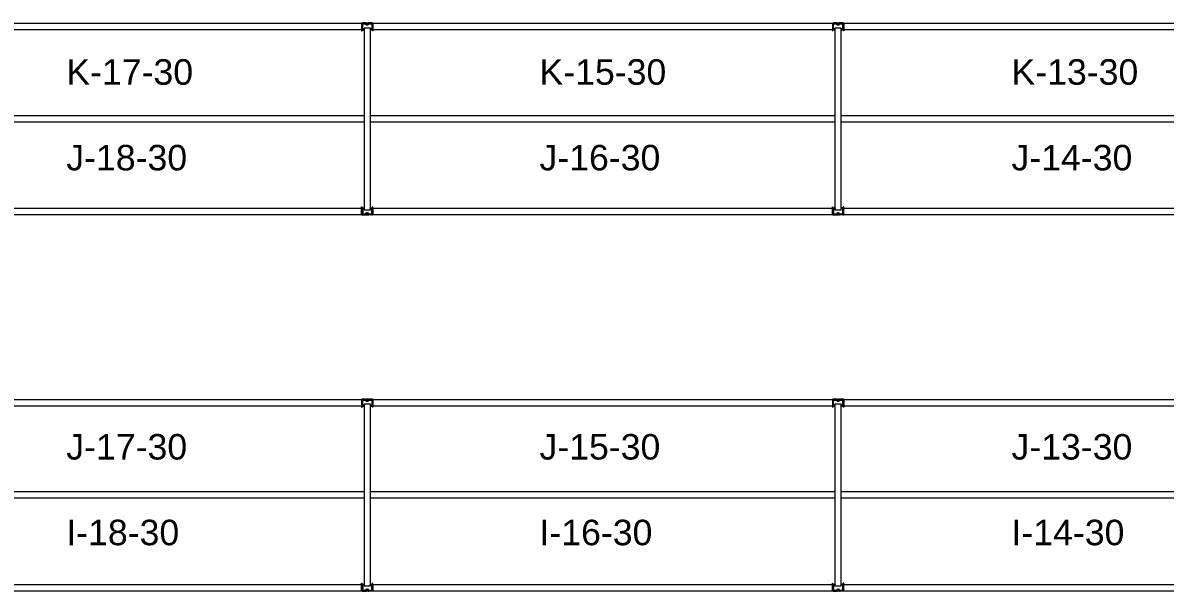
# Model space of a CAD drawing. Header units: inches. Extents: x 2743 to 10591, y -1604 to 5792.
# Drawn here: x 3459 to 3817.1, y 137.6 to 315.8 of the extents above; entities that cross this region are included whole.
import ezdxf

# ---------------------------------------------------------------- set-up
doc = ezdxf.new("R2010")
doc.units = ezdxf.units.IN
doc.header["$LTSCALE"] = 0.1875
doc.header["$MEASUREMENT"] = 0
for name, color, linetype, lineweight in [('22 Dimension', 7, 'Continuous', 5), ('32 Echelle', 160, 'Continuous', 15), ('33 Poutre', 30, 'Continuous', 15)]:
    doc.layers.add(name, color=color, linetype=linetype, lineweight=lineweight)
doc.styles.add('arial', font='')
doc.styles.get('arial').set_extended_font_data('Arial')

msp = doc.modelspace()

# ---------------------------------------------------------------- hatches: boundary and pattern name
at = {"layer": '32 Echelle'}
for points in [[(3565.95882, 313.49574), (3565.95882, 313.68324), (3565.77132, 313.68324)], [(3565.95882, 313.49574), (3565.95882, 313.68324), (3565.77132, 313.68324)], [(3567.95882, 313.49574), (3567.95882, 313.68324), (3568.14632, 313.68324)], [(3567.95882, 313.49574), (3567.95882, 313.68324), (3568.14632, 313.68324)], [(3713.58382, 313.49574), (3713.58382, 313.68324), (3713.39632, 313.68324)], [(3713.58382, 313.49574), (3713.58382, 313.68324), (3713.39632, 313.68324)], [(3715.58382, 313.49574), (3715.58382, 313.68324), (3715.77132, 313.68324)], [(3715.58382, 313.49574), (3715.58382, 313.68324), (3715.77132, 313.68324)], [(3565.95882, 257.87074), (3565.95882, 257.68324), (3565.77132, 257.68324)], [(3565.95882, 257.87074), (3565.95882, 257.68324), (3565.77132, 257.68324)], [(3567.95882, 257.87074), (3567.95882, 257.68324), (3568.14632, 257.68324)], [(3567.95882, 257.87074), (3567.95882, 257.68324), (3568.14632, 257.68324)], [(3713.58382, 257.87074), (3713.58382, 257.68324), (3713.39632, 257.68324)], [(3713.58382, 257.87074), (3713.58382, 257.68324), (3713.39632, 257.68324)], [(3715.58382, 257.87074), (3715.58382, 257.68324), (3715.77132, 257.68324)], [(3715.58382, 257.87074), (3715.58382, 257.68324), (3715.77132, 257.68324)], [(3565.95882, 195.49574), (3565.95882, 195.68324), (3565.77132, 195.68324)], [(3565.95882, 195.49574), (3565.95882, 195.68324), (3565.77132, 195.68324)], [(3567.95882, 195.49574), (3567.95882, 195.68324), (3568.14632, 195.68324)], [(3567.95882, 195.49574), (3567.95882, 195.68324), (3568.14632, 195.68324)], [(3713.58382, 195.49574), (3713.58382, 195.68324), (3713.39632, 195.68324)], [(3713.58382, 195.49574), (3713.58382, 195.68324), (3713.39632, 195.68324)], [(3715.58382, 195.49574), (3715.58382, 195.68324), (3715.77132, 195.68324)], [(3715.58382, 195.49574), (3715.58382, 195.68324), (3715.77132, 195.68324)], [(3565.95882, 139.87074), (3565.95882, 139.68324), (3565.77132, 139.68324)], [(3565.95882, 139.87074), (3565.95882, 139.68324), (3565.77132, 139.68324)], [(3567.95882, 139.87074), (3567.95882, 139.68324), (3568.14632, 139.68324)], [(3567.95882, 139.87074), (3567.95882, 139.68324), (3568.14632, 139.68324)], [(3713.58382, 139.87074), (3713.58382, 139.68324), (3713.39632, 139.68324)], [(3713.58382, 139.87074), (3713.58382, 139.68324), (3713.39632, 139.68324)], [(3715.58382, 139.87074), (3715.58382, 139.68324), (3715.77132, 139.68324)], [(3715.58382, 139.87074), (3715.58382, 139.68324), (3715.77132, 139.68324)]]:
    msp.add_hatch(color=256, dxfattribs=at).paths.add_polyline_path(points)

# ---------------------------------------------------------------- linework, layer by layer
at = {"layer": '22 Dimension'}
for p, q in [((3565.95882, 286.68324), (3420.33382, 286.68324)), ((3713.58382, 286.68324), (3567.95882, 286.68324)), ((3861.20882, 286.68324), (3715.58382, 286.68324)), ((3565.95882, 284.68324), (3420.33382, 284.68324)), ((3713.58382, 284.68324), (3567.95882, 284.68324)), ((3861.20882, 284.68324), (3715.58382, 284.68324)), ((3565.95882, 168.68324), (3420.33382, 168.68324)), ((3713.58382, 168.68324), (3567.95882, 168.68324)), ((3861.20882, 168.68324), (3715.58382, 168.68324)), ((3565.95882, 166.68324), (3420.33382, 166.68324)), ((3713.58382, 166.68324), (3567.95882, 166.68324)), ((3861.20882, 166.68324), (3715.58382, 166.68324))]:
    msp.add_line(p, q, dxfattribs=at)
at = {"layer": '32 Echelle', "linetype": 'Continuous', "lineweight": 25}
for p, q in [((3565.33386, 315.49949), (3565.33386, 313.86699)), ((3565.33386, 315.49949), (3565.33386, 313.86699)), ((3565.42386, 313.86699), (3565.42386, 315.49949)), ((3565.42386, 313.86699), (3565.42386, 315.49949)), ((3566.44645, 315.68324), (3565.51761, 315.68324)), ((3566.44645, 315.68324), (3565.51761, 315.68324)), ((3565.51761, 315.59324), (3566.44645, 315.59324)), ((3565.51761, 315.59324), (3566.44645, 315.59324)), ((3566.5361, 315.5269), (3566.58001, 315.38326)), ((3566.5361, 315.5269), (3566.58001, 315.38326)), ((3566.66608, 315.40958), (3566.62217, 315.55321)), ((3566.66608, 315.40958), (3566.62217, 315.55321)), ((3567.1619, 315.34324), (3566.75573, 315.34324)), ((3567.1619, 315.34324), (3566.75573, 315.34324)), ((3566.75573, 315.25324), (3567.1619, 315.25324)), ((3566.75573, 315.25324), (3567.1619, 315.25324)), ((3567.29547, 315.55321), (3567.25155, 315.40958)), ((3567.29547, 315.55321), (3567.25155, 315.40958)), ((3567.33762, 315.38326), (3567.38153, 315.5269)), ((3567.33762, 315.38326), (3567.38153, 315.5269)), ((3568.40002, 315.68324), (3567.47119, 315.68324)), ((3568.40002, 315.68324), (3567.47119, 315.68324)), ((3567.47119, 315.59324), (3568.40002, 315.59324)), ((3567.47119, 315.59324), (3568.40002, 315.59324)), ((3568.49377, 315.49949), (3568.49377, 313.86699)), ((3568.49377, 315.49949), (3568.49377, 313.86699)), ((3568.58377, 313.86699), (3568.58377, 315.49949)), ((3568.58377, 313.86699), (3568.58377, 315.49949)), ((3712.95886, 315.49949), (3712.95886, 313.86699)), ((3712.95886, 315.49949), (3712.95886, 313.86699)), ((3713.04886, 313.86699), (3713.04886, 315.49949)), ((3713.04886, 313.86699), (3713.04886, 315.49949)), ((3714.07145, 315.68324), (3713.14261, 315.68324)), ((3714.07145, 315.68324), (3713.14261, 315.68324)), ((3713.14261, 315.59324), (3714.07145, 315.59324)), ((3713.14261, 315.59324), (3714.07145, 315.59324)), ((3714.1611, 315.5269), (3714.20501, 315.38326)), ((3714.1611, 315.5269), (3714.20501, 315.38326)), ((3714.29108, 315.40958), (3714.24717, 315.55321)), ((3714.29108, 315.40958), (3714.24717, 315.55321)), ((3714.7869, 315.34324), (3714.38073, 315.34324)), ((3714.7869, 315.34324), (3714.38073, 315.34324)), ((3714.38073, 315.25324), (3714.7869, 315.25324)), ((3714.38073, 315.25324), (3714.7869, 315.25324)), ((3714.92047, 315.55321), (3714.87655, 315.40958)), ((3714.92047, 315.55321), (3714.87655, 315.40958)), ((3714.96262, 315.38326), (3715.00653, 315.5269)), ((3714.96262, 315.38326), (3715.00653, 315.5269)), ((3716.02502, 315.68324), (3715.09619, 315.68324)), ((3716.02502, 315.68324), (3715.09619, 315.68324)), ((3715.09619, 315.59324), (3716.02502, 315.59324)), ((3715.09619, 315.59324), (3716.02502, 315.59324)), ((3716.11877, 315.49949), (3716.11877, 313.86699)), ((3716.11877, 315.49949), (3716.11877, 313.86699)), ((3716.20877, 313.86699), (3716.20877, 315.49949)), ((3716.20877, 313.86699), (3716.20877, 315.49949)), ((3565.93386, 313.77324), (3565.51761, 313.77324)), ((3565.93386, 313.77324), (3565.51761, 313.77324)), ((3565.51761, 313.68324), (3565.93386, 313.68324)), ((3565.51761, 313.68324), (3565.93386, 313.68324)), ((3565.93386, 313.68324), (3565.93386, 313.77324)), ((3565.93386, 313.68324), (3565.93386, 313.77324)), ((3568.40002, 313.77324), (3567.98377, 313.77324)), ((3567.98377, 313.77324), (3567.98377, 313.68324)), ((3568.40002, 313.77324), (3567.98377, 313.77324)), ((3567.98377, 313.77324), (3567.98377, 313.68324)), ((3567.98377, 313.68324), (3568.40002, 313.68324)), ((3567.98377, 313.68324), (3568.40002, 313.68324)), ((3713.55886, 313.77324), (3713.14261, 313.77324)), ((3713.55886, 313.77324), (3713.14261, 313.77324)), ((3713.14261, 313.68324), (3713.55886, 313.68324)), ((3713.14261, 313.68324), (3713.55886, 313.68324)), ((3713.55886, 313.68324), (3713.55886, 313.77324)), ((3713.55886, 313.68324), (3713.55886, 313.77324)), ((3716.02502, 313.77324), (3715.60877, 313.77324)), ((3715.60877, 313.77324), (3715.60877, 313.68324)), ((3716.02502, 313.77324), (3715.60877, 313.77324)), ((3715.60877, 313.77324), (3715.60877, 313.68324)), ((3715.60877, 313.68324), (3716.02502, 313.68324)), ((3715.60877, 313.68324), (3716.02502, 313.68324)), ((3565.33386, 255.86699), (3565.33386, 257.49949)), ((3565.33386, 255.86699), (3565.33386, 257.49949)), ((3565.42386, 257.49949), (3565.42386, 255.86699)), ((3565.42386, 257.49949), (3565.42386, 255.86699)), ((3565.51761, 257.68324), (3565.93386, 257.68324)), ((3565.51761, 257.68324), (3565.93386, 257.68324)), ((3565.93386, 257.59324), (3565.51761, 257.59324)), ((3565.93386, 257.59324), (3565.51761, 257.59324)), ((3565.51761, 255.77324), (3566.44645, 255.77324)), ((3565.51761, 255.77324), (3566.44645, 255.77324)), ((3566.44645, 255.68324), (3565.51761, 255.68324)), ((3566.44645, 255.68324), (3565.51761, 255.68324)), ((3565.93386, 257.68324), (3565.93386, 257.59324)), ((3565.93386, 257.68324), (3565.93386, 257.59324)), ((3566.5361, 255.83958), (3566.58001, 255.98321)), ((3566.5361, 255.83958), (3566.58001, 255.98321)), ((3566.66608, 255.9569), (3566.62217, 255.81326)), ((3566.66608, 255.9569), (3566.62217, 255.81326)), ((3566.75573, 256.11324), (3567.1619, 256.11324)), ((3566.75573, 256.11324), (3567.1619, 256.11324)), ((3567.1619, 256.02324), (3566.75573, 256.02324)), ((3567.1619, 256.02324), (3566.75573, 256.02324)), ((3567.29547, 255.81326), (3567.25155, 255.9569)), ((3567.29547, 255.81326), (3567.25155, 255.9569)), ((3567.33762, 255.98321), (3567.38153, 255.83958)), ((3567.33762, 255.98321), (3567.38153, 255.83958)), ((3567.47119, 255.77324), (3568.40002, 255.77324)), ((3567.47119, 255.77324), (3568.40002, 255.77324)), ((3568.40002, 255.68324), (3567.47119, 255.68324)), ((3568.40002, 255.68324), (3567.47119, 255.68324)), ((3567.98377, 257.68324), (3568.40002, 257.68324)), ((3567.98377, 257.59324), (3567.98377, 257.68324)), ((3567.98377, 257.68324), (3568.40002, 257.68324)), ((3567.98377, 257.59324), (3567.98377, 257.68324)), ((3568.40002, 257.59324), (3567.98377, 257.59324)), ((3568.40002, 257.59324), (3567.98377, 257.59324)), ((3568.49377, 255.86699), (3568.49377, 257.49949)), ((3568.49377, 255.86699), (3568.49377, 257.49949)), ((3568.58377, 257.49949), (3568.58377, 255.86699)), ((3568.58377, 257.49949), (3568.58377, 255.86699)), ((3712.95886, 255.86699), (3712.95886, 257.49949)), ((3712.95886, 255.86699), (3712.95886, 257.49949)), ((3713.04886, 257.49949), (3713.04886, 255.86699)), ((3713.04886, 257.49949), (3713.04886, 255.86699)), ((3713.14261, 257.68324), (3713.55886, 257.68324)), ((3713.14261, 257.68324), (3713.55886, 257.68324)), ((3713.55886, 257.59324), (3713.14261, 257.59324)), ((3713.55886, 257.59324), (3713.14261, 257.59324)), ((3713.14261, 255.77324), (3714.07145, 255.77324)), ((3713.14261, 255.77324), (3714.07145, 255.77324)), ((3714.07145, 255.68324), (3713.14261, 255.68324)), ((3714.07145, 255.68324), (3713.14261, 255.68324)), ((3713.55886, 257.68324), (3713.55886, 257.59324)), ((3713.55886, 257.68324), (3713.55886, 257.59324)), ((3714.1611, 255.83958), (3714.20501, 255.98321)), ((3714.1611, 255.83958), (3714.20501, 255.98321)), ((3714.29108, 255.9569), (3714.24717, 255.81326)), ((3714.29108, 255.9569), (3714.24717, 255.81326)), ((3714.38073, 256.11324), (3714.7869, 256.11324)), ((3714.38073, 256.11324), (3714.7869, 256.11324)), ((3714.7869, 256.02324), (3714.38073, 256.02324)), ((3714.7869, 256.02324), (3714.38073, 256.02324)), ((3714.92047, 255.81326), (3714.87655, 255.9569)), ((3714.92047, 255.81326), (3714.87655, 255.9569)), ((3714.96262, 255.98321), (3715.00653, 255.83958)), ((3714.96262, 255.98321), (3715.00653, 255.83958)), ((3715.09619, 255.77324), (3716.02502, 255.77324)), ((3715.09619, 255.77324), (3716.02502, 255.77324)), ((3716.02502, 255.68324), (3715.09619, 255.68324)), ((3716.02502, 255.68324), (3715.09619, 255.68324)), ((3715.60877, 257.68324), (3716.02502, 257.68324)), ((3715.60877, 257.59324), (3715.60877, 257.68324)), ((3715.60877, 257.68324), (3716.02502, 257.68324)), ((3715.60877, 257.59324), (3715.60877, 257.68324)), ((3716.02502, 257.59324), (3715.60877, 257.59324)), ((3716.02502, 257.59324), (3715.60877, 257.59324)), ((3716.11877, 255.86699), (3716.11877, 257.49949)), ((3716.11877, 255.86699), (3716.11877, 257.49949)), ((3716.20877, 257.49949), (3716.20877, 255.86699)), ((3716.20877, 257.49949), (3716.20877, 255.86699)), ((3565.33386, 197.49949), (3565.33386, 195.86699)), ((3565.33386, 197.49949), (3565.33386, 195.86699)), ((3565.42386, 195.86699), (3565.42386, 197.49949)), ((3565.42386, 195.86699), (3565.42386, 197.49949)), ((3566.44645, 197.68324), (3565.51761, 197.68324)), ((3566.44645, 197.68324), (3565.51761, 197.68324)), ((3565.51761, 197.59324), (3566.44645, 197.59324)), ((3565.51761, 197.59324), (3566.44645, 197.59324)), ((3566.5361, 197.5269), (3566.58001, 197.38326)), ((3566.5361, 197.5269), (3566.58001, 197.38326)), ((3566.66608, 197.40958), (3566.62217, 197.55321)), ((3566.66608, 197.40958), (3566.62217, 197.55321)), ((3567.1619, 197.34324), (3566.75573, 197.34324)), ((3567.1619, 197.34324), (3566.75573, 197.34324)), ((3566.75573, 197.25324), (3567.1619, 197.25324)), ((3566.75573, 197.25324), (3567.1619, 197.25324)), ((3567.29547, 197.55321), (3567.25155, 197.40958)), ((3567.29547, 197.55321), (3567.25155, 197.40958)), ((3567.33762, 197.38326), (3567.38153, 197.5269)), ((3567.33762, 197.38326), (3567.38153, 197.5269)), ((3568.40002, 197.68324), (3567.47119, 197.68324)), ((3568.40002, 197.68324), (3567.47119, 197.68324)), ((3567.47119, 197.59324), (3568.40002, 197.59324)), ((3567.47119, 197.59324), (3568.40002, 197.59324)), ((3568.49377, 197.49949), (3568.49377, 195.86699)), ((3568.49377, 197.49949), (3568.49377, 195.86699)), ((3568.58377, 195.86699), (3568.58377, 197.49949)), ((3568.58377, 195.86699), (3568.58377, 197.49949)), ((3712.95886, 197.49949), (3712.95886, 195.86699)), ((3712.95886, 197.49949), (3712.95886, 195.86699)), ((3713.04886, 195.86699), (3713.04886, 197.49949)), ((3713.04886, 195.86699), (3713.04886, 197.49949)), ((3714.07145, 197.68324), (3713.14261, 197.68324)), ((3714.07145, 197.68324), (3713.14261, 197.68324)), ((3713.14261, 197.59324), (3714.07145, 197.59324)), ((3713.14261, 197.59324), (3714.07145, 197.59324)), ((3714.1611, 197.5269), (3714.20501, 197.38326)), ((3714.1611, 197.5269), (3714.20501, 197.38326)), ((3714.29108, 197.40958), (3714.24717, 197.55321)), ((3714.29108, 197.40958), (3714.24717, 197.55321)), ((3714.7869, 197.34324), (3714.38073, 197.34324)), ((3714.7869, 197.34324), (3714.38073, 197.34324)), ((3714.38073, 197.25324), (3714.7869, 197.25324)), ((3714.38073, 197.25324), (3714.7869, 197.25324)), ((3714.92047, 197.55321), (3714.87655, 197.40958)), ((3714.92047, 197.55321), (3714.87655, 197.40958)), ((3714.96262, 197.38326), (3715.00653, 197.5269)), ((3714.96262, 197.38326), (3715.00653, 197.5269)), ((3716.02502, 197.68324), (3715.09619, 197.68324)), ((3716.02502, 197.68324), (3715.09619, 197.68324)), ((3715.09619, 197.59324), (3716.02502, 197.59324)), ((3715.09619, 197.59324), (3716.02502, 197.59324)), ((3716.11877, 197.49949), (3716.11877, 195.86699)), ((3716.11877, 197.49949), (3716.11877, 195.86699)), ((3716.20877, 195.86699), (3716.20877, 197.49949)), ((3716.20877, 195.86699), (3716.20877, 197.49949)), ((3565.93386, 195.77324), (3565.51761, 195.77324)), ((3565.93386, 195.77324), (3565.51761, 195.77324)), ((3565.51761, 195.68324), (3565.93386, 195.68324)), ((3565.51761, 195.68324), (3565.93386, 195.68324)), ((3565.93386, 195.68324), (3565.93386, 195.77324)), ((3565.93386, 195.68324), (3565.93386, 195.77324)), ((3568.40002, 195.77324), (3567.98377, 195.77324)), ((3567.98377, 195.77324), (3567.98377, 195.68324)), ((3568.40002, 195.77324), (3567.98377, 195.77324)), ((3567.98377, 195.77324), (3567.98377, 195.68324)), ((3567.98377, 195.68324), (3568.40002, 195.68324)), ((3567.98377, 195.68324), (3568.40002, 195.68324)), ((3713.55886, 195.77324), (3713.14261, 195.77324)), ((3713.55886, 195.77324), (3713.14261, 195.77324)), ((3713.14261, 195.68324), (3713.55886, 195.68324)), ((3713.14261, 195.68324), (3713.55886, 195.68324)), ((3713.55886, 195.68324), (3713.55886, 195.77324)), ((3713.55886, 195.68324), (3713.55886, 195.77324)), ((3716.02502, 195.77324), (3715.60877, 195.77324)), ((3715.60877, 195.77324), (3715.60877, 195.68324)), ((3716.02502, 195.77324), (3715.60877, 195.77324)), ((3715.60877, 195.77324), (3715.60877, 195.68324)), ((3715.60877, 195.68324), (3716.02502, 195.68324)), ((3715.60877, 195.68324), (3716.02502, 195.68324)), ((3565.51761, 139.68324), (3565.93386, 139.68324)), ((3565.51761, 139.68324), (3565.93386, 139.68324)), ((3565.93386, 139.68324), (3565.93386, 139.59324)), ((3565.93386, 139.68324), (3565.93386, 139.59324)), ((3567.98377, 139.68324), (3568.40002, 139.68324)), ((3567.98377, 139.59324), (3567.98377, 139.68324)), ((3567.98377, 139.68324), (3568.40002, 139.68324)), ((3567.98377, 139.59324), (3567.98377, 139.68324)), ((3713.14261, 139.68324), (3713.55886, 139.68324)), ((3713.14261, 139.68324), (3713.55886, 139.68324)), ((3713.55886, 139.68324), (3713.55886, 139.59324)), ((3713.55886, 139.68324), (3713.55886, 139.59324)), ((3715.60877, 139.68324), (3716.02502, 139.68324)), ((3715.60877, 139.59324), (3715.60877, 139.68324)), ((3715.60877, 139.68324), (3716.02502, 139.68324)), ((3715.60877, 139.59324), (3715.60877, 139.68324)), ((3565.33386, 137.86699), (3565.33386, 139.49949)), ((3565.33386, 137.86699), (3565.33386, 139.49949)), ((3565.42386, 139.49949), (3565.42386, 137.86699)), ((3565.42386, 139.49949), (3565.42386, 137.86699)), ((3565.93386, 139.59324), (3565.51761, 139.59324)), ((3565.93386, 139.59324), (3565.51761, 139.59324)), ((3565.51761, 137.77324), (3566.44645, 137.77324)), ((3565.51761, 137.77324), (3566.44645, 137.77324)), ((3566.44645, 137.68324), (3565.51761, 137.68324)), ((3566.44645, 137.68324), (3565.51761, 137.68324)), ((3566.5361, 137.83958), (3566.58001, 137.98321)), ((3566.5361, 137.83958), (3566.58001, 137.98321)), ((3566.66608, 137.9569), (3566.62217, 137.81326)), ((3566.66608, 137.9569), (3566.62217, 137.81326)), ((3566.75573, 138.11324), (3567.1619, 138.11324)), ((3566.75573, 138.11324), (3567.1619, 138.11324)), ((3567.1619, 138.02324), (3566.75573, 138.02324)), ((3567.1619, 138.02324), (3566.75573, 138.02324)), ((3567.29547, 137.81326), (3567.25155, 137.9569)), ((3567.29547, 137.81326), (3567.25155, 137.9569)), ((3567.33762, 137.98321), (3567.38153, 137.83958)), ((3567.33762, 137.98321), (3567.38153, 137.83958)), ((3567.47119, 137.77324), (3568.40002, 137.77324)), ((3567.47119, 137.77324), (3568.40002, 137.77324)), ((3568.40002, 137.68324), (3567.47119, 137.68324)), ((3568.40002, 137.68324), (3567.47119, 137.68324)), ((3568.40002, 139.59324), (3567.98377, 139.59324)), ((3568.40002, 139.59324), (3567.98377, 139.59324)), ((3568.49377, 137.86699), (3568.49377, 139.49949)), ((3568.49377, 137.86699), (3568.49377, 139.49949)), ((3568.58377, 139.49949), (3568.58377, 137.86699)), ((3568.58377, 139.49949), (3568.58377, 137.86699)), ((3712.95886, 137.86699), (3712.95886, 139.49949)), ((3712.95886, 137.86699), (3712.95886, 139.49949)), ((3713.04886, 139.49949), (3713.04886, 137.86699)), ((3713.04886, 139.49949), (3713.04886, 137.86699)), ((3713.55886, 139.59324), (3713.14261, 139.59324)), ((3713.55886, 139.59324), (3713.14261, 139.59324)), ((3713.14261, 137.77324), (3714.07145, 137.77324)), ((3713.14261, 137.77324), (3714.07145, 137.77324)), ((3714.07145, 137.68324), (3713.14261, 137.68324)), ((3714.07145, 137.68324), (3713.14261, 137.68324)), ((3714.1611, 137.83958), (3714.20501, 137.98321)), ((3714.1611, 137.83958), (3714.20501, 137.98321)), ((3714.29108, 137.9569), (3714.24717, 137.81326)), ((3714.29108, 137.9569), (3714.24717, 137.81326)), ((3714.38073, 138.11324), (3714.7869, 138.11324)), ((3714.38073, 138.11324), (3714.7869, 138.11324)), ((3714.7869, 138.02324), (3714.38073, 138.02324)), ((3714.7869, 138.02324), (3714.38073, 138.02324)), ((3714.92047, 137.81326), (3714.87655, 137.9569)), ((3714.92047, 137.81326), (3714.87655, 137.9569)), ((3714.96262, 137.98321), (3715.00653, 137.83958)), ((3714.96262, 137.98321), (3715.00653, 137.83958)), ((3715.09619, 137.77324), (3716.02502, 137.77324)), ((3715.09619, 137.77324), (3716.02502, 137.77324)), ((3716.02502, 137.68324), (3715.09619, 137.68324)), ((3716.02502, 137.68324), (3715.09619, 137.68324)), ((3716.02502, 139.59324), (3715.60877, 139.59324)), ((3716.02502, 139.59324), (3715.60877, 139.59324)), ((3716.11877, 137.86699), (3716.11877, 139.49949)), ((3716.11877, 137.86699), (3716.11877, 139.49949)), ((3716.20877, 139.49949), (3716.20877, 137.86699)), ((3716.20877, 139.49949), (3716.20877, 137.86699))]:
    msp.add_line(p, q, dxfattribs=at)
at = {"layer": '32 Echelle'}
for p, q in [((3565.95882, 313.68324), (3565.77132, 313.68324)), ((3565.95882, 313.49574), (3565.77132, 313.68324)), ((3565.95882, 313.68324), (3565.77132, 313.68324)), ((3565.95882, 313.49574), (3565.77132, 313.68324)), ((3567.95882, 314.18324), (3565.95882, 314.18324)), ((3565.95882, 314.18324), (3565.95882, 257.18324)), ((3567.95882, 314.18324), (3565.95882, 314.18324)), ((3565.95882, 314.18324), (3565.95882, 257.18324)), ((3565.95882, 313.49574), (3565.95882, 313.68324)), ((3565.95882, 313.49574), (3565.95882, 313.68324)), ((3567.95882, 257.18324), (3567.95882, 314.18324)), ((3567.95882, 257.18324), (3567.95882, 314.18324)), ((3567.95882, 313.68324), (3568.14632, 313.68324)), ((3567.95882, 313.49574), (3567.95882, 313.68324)), ((3567.95882, 313.49574), (3568.14632, 313.68324)), ((3567.95882, 313.68324), (3568.14632, 313.68324)), ((3567.95882, 313.49574), (3567.95882, 313.68324)), ((3567.95882, 313.49574), (3568.14632, 313.68324)), ((3713.58382, 313.68324), (3713.39632, 313.68324)), ((3713.58382, 313.49574), (3713.39632, 313.68324)), ((3713.58382, 313.68324), (3713.39632, 313.68324)), ((3713.58382, 313.49574), (3713.39632, 313.68324)), ((3715.58382, 314.18324), (3713.58382, 314.18324)), ((3713.58382, 314.18324), (3713.58382, 257.18324)), ((3715.58382, 314.18324), (3713.58382, 314.18324)), ((3713.58382, 314.18324), (3713.58382, 257.18324)), ((3713.58382, 313.49574), (3713.58382, 313.68324)), ((3713.58382, 313.49574), (3713.58382, 313.68324)), ((3715.58382, 257.18324), (3715.58382, 314.18324)), ((3715.58382, 257.18324), (3715.58382, 314.18324)), ((3715.58382, 313.68324), (3715.77132, 313.68324)), ((3715.58382, 313.49574), (3715.58382, 313.68324)), ((3715.58382, 313.49574), (3715.77132, 313.68324)), ((3715.58382, 313.68324), (3715.77132, 313.68324)), ((3715.58382, 313.49574), (3715.58382, 313.68324)), ((3715.58382, 313.49574), (3715.77132, 313.68324)), ((3565.95882, 257.87074), (3565.77132, 257.68324)), ((3565.95882, 257.87074), (3565.77132, 257.68324)), ((3565.95882, 257.87074), (3565.95882, 257.68324)), ((3565.95882, 257.87074), (3565.95882, 257.68324)), ((3567.95882, 257.87074), (3567.95882, 257.68324)), ((3567.95882, 257.87074), (3568.14632, 257.68324)), ((3567.95882, 257.87074), (3567.95882, 257.68324)), ((3567.95882, 257.87074), (3568.14632, 257.68324)), ((3713.58382, 257.87074), (3713.39632, 257.68324)), ((3713.58382, 257.87074), (3713.39632, 257.68324)), ((3713.58382, 257.87074), (3713.58382, 257.68324)), ((3713.58382, 257.87074), (3713.58382, 257.68324)), ((3715.58382, 257.87074), (3715.58382, 257.68324)), ((3715.58382, 257.87074), (3715.77132, 257.68324)), ((3715.58382, 257.87074), (3715.58382, 257.68324)), ((3715.58382, 257.87074), (3715.77132, 257.68324)), ((3565.95882, 257.68324), (3565.77132, 257.68324)), ((3565.95882, 257.68324), (3565.77132, 257.68324)), ((3565.95882, 257.18324), (3567.95882, 257.18324)), ((3565.95882, 257.18324), (3567.95882, 257.18324)), ((3567.95882, 257.68324), (3568.14632, 257.68324)), ((3567.95882, 257.68324), (3568.14632, 257.68324)), ((3713.58382, 257.68324), (3713.39632, 257.68324)), ((3713.58382, 257.68324), (3713.39632, 257.68324)), ((3713.58382, 257.18324), (3715.58382, 257.18324)), ((3713.58382, 257.18324), (3715.58382, 257.18324)), ((3715.58382, 257.68324), (3715.77132, 257.68324)), ((3715.58382, 257.68324), (3715.77132, 257.68324)), ((3565.95882, 195.68324), (3565.77132, 195.68324)), ((3565.95882, 195.49574), (3565.77132, 195.68324)), ((3565.95882, 195.68324), (3565.77132, 195.68324)), ((3565.95882, 195.49574), (3565.77132, 195.68324)), ((3567.95882, 196.18324), (3565.95882, 196.18324)), ((3565.95882, 196.18324), (3565.95882, 139.18324)), ((3567.95882, 196.18324), (3565.95882, 196.18324)), ((3565.95882, 196.18324), (3565.95882, 139.18324)), ((3565.95882, 195.49574), (3565.95882, 195.68324)), ((3565.95882, 195.49574), (3565.95882, 195.68324)), ((3567.95882, 139.18324), (3567.95882, 196.18324)), ((3567.95882, 139.18324), (3567.95882, 196.18324)), ((3567.95882, 195.68324), (3568.14632, 195.68324)), ((3567.95882, 195.49574), (3567.95882, 195.68324)), ((3567.95882, 195.49574), (3568.14632, 195.68324)), ((3567.95882, 195.68324), (3568.14632, 195.68324)), ((3567.95882, 195.49574), (3567.95882, 195.68324)), ((3567.95882, 195.49574), (3568.14632, 195.68324)), ((3713.58382, 195.68324), (3713.39632, 195.68324)), ((3713.58382, 195.49574), (3713.39632, 195.68324)), ((3713.58382, 195.68324), (3713.39632, 195.68324)), ((3713.58382, 195.49574), (3713.39632, 195.68324)), ((3715.58382, 196.18324), (3713.58382, 196.18324)), ((3713.58382, 196.18324), (3713.58382, 139.18324)), ((3715.58382, 196.18324), (3713.58382, 196.18324)), ((3713.58382, 196.18324), (3713.58382, 139.18324)), ((3713.58382, 195.49574), (3713.58382, 195.68324)), ((3713.58382, 195.49574), (3713.58382, 195.68324)), ((3715.58382, 139.18324), (3715.58382, 196.18324)), ((3715.58382, 139.18324), (3715.58382, 196.18324)), ((3715.58382, 195.68324), (3715.77132, 195.68324)), ((3715.58382, 195.49574), (3715.58382, 195.68324)), ((3715.58382, 195.49574), (3715.77132, 195.68324)), ((3715.58382, 195.68324), (3715.77132, 195.68324)), ((3715.58382, 195.49574), (3715.58382, 195.68324)), ((3715.58382, 195.49574), (3715.77132, 195.68324)), ((3565.95882, 139.87074), (3565.77132, 139.68324)), ((3565.95882, 139.87074), (3565.77132, 139.68324)), ((3565.95882, 139.68324), (3565.77132, 139.68324)), ((3565.95882, 139.68324), (3565.77132, 139.68324)), ((3565.95882, 139.87074), (3565.95882, 139.68324)), ((3565.95882, 139.87074), (3565.95882, 139.68324)), ((3567.95882, 139.87074), (3567.95882, 139.68324)), ((3567.95882, 139.87074), (3568.14632, 139.68324)), ((3567.95882, 139.87074), (3567.95882, 139.68324)), ((3567.95882, 139.87074), (3568.14632, 139.68324)), ((3567.95882, 139.68324), (3568.14632, 139.68324)), ((3567.95882, 139.68324), (3568.14632, 139.68324)), ((3713.58382, 139.87074), (3713.39632, 139.68324)), ((3713.58382, 139.87074), (3713.39632, 139.68324)), ((3713.58382, 139.68324), (3713.39632, 139.68324)), ((3713.58382, 139.68324), (3713.39632, 139.68324)), ((3713.58382, 139.87074), (3713.58382, 139.68324)), ((3713.58382, 139.87074), (3713.58382, 139.68324)), ((3715.58382, 139.87074), (3715.58382, 139.68324)), ((3715.58382, 139.87074), (3715.77132, 139.68324)), ((3715.58382, 139.87074), (3715.58382, 139.68324)), ((3715.58382, 139.87074), (3715.77132, 139.68324)), ((3715.58382, 139.68324), (3715.77132, 139.68324)), ((3715.58382, 139.68324), (3715.77132, 139.68324)), ((3565.95882, 139.18324), (3567.95882, 139.18324)), ((3565.95882, 139.18324), (3567.95882, 139.18324)), ((3713.58382, 139.18324), (3715.58382, 139.18324)), ((3713.58382, 139.18324), (3715.58382, 139.18324))]:
    msp.add_line(p, q, dxfattribs=at)
at = {"layer": '32 Echelle', "linetype": 'Continuous', "lineweight": 25}
for centre, radius, start, end in [((3565.51761, 315.49949), 0.18375, 90, 180), ((3565.51761, 315.49949), 0.18375, 90, 180), ((3565.51761, 315.49949), 0.09375, 90, 180), ((3565.51761, 315.49949), 0.09375, 90, 180), ((3566.44645, 315.49949), 0.18375, 17, 90), ((3566.44645, 315.49949), 0.18375, 17, 90), ((3566.44645, 315.49949), 0.09375, 17, 90), ((3566.44645, 315.49949), 0.09375, 17, 90), ((3566.75573, 315.43699), 0.18375, 197, 270), ((3566.75573, 315.43699), 0.18375, 197, 270), ((3566.75573, 315.43699), 0.09375, 197, 270), ((3566.75573, 315.43699), 0.09375, 197, 270), ((3567.1619, 315.43699), 0.09375, 270, 343), ((3567.1619, 315.43699), 0.09375, 270, 343), ((3567.1619, 315.43699), 0.18375, 270, 343), ((3567.1619, 315.43699), 0.18375, 270, 343), ((3567.47119, 315.49949), 0.18375, 90, 163), ((3567.47119, 315.49949), 0.18375, 90, 163), ((3567.47119, 315.49949), 0.09375, 90, 163), ((3567.47119, 315.49949), 0.09375, 90, 163), ((3568.40002, 315.49949), 0.18375, 0, 90), ((3568.40002, 315.49949), 0.18375, 0, 90), ((3568.40002, 315.49949), 0.09375, 0, 90), ((3568.40002, 315.49949), 0.09375, 0, 90), ((3713.14261, 315.49949), 0.18375, 90, 180), ((3713.14261, 315.49949), 0.18375, 90, 180), ((3713.14261, 315.49949), 0.09375, 90, 180), ((3713.14261, 315.49949), 0.09375, 90, 180), ((3714.07145, 315.49949), 0.18375, 17, 90), ((3714.07145, 315.49949), 0.18375, 17, 90), ((3714.07145, 315.49949), 0.09375, 17, 90), ((3714.07145, 315.49949), 0.09375, 17, 90), ((3714.38073, 315.43699), 0.18375, 197, 270), ((3714.38073, 315.43699), 0.18375, 197, 270), ((3714.38073, 315.43699), 0.09375, 197, 270), ((3714.38073, 315.43699), 0.09375, 197, 270), ((3714.7869, 315.43699), 0.09375, 270, 343), ((3714.7869, 315.43699), 0.09375, 270, 343), ((3714.7869, 315.43699), 0.18375, 270, 343), ((3714.7869, 315.43699), 0.18375, 270, 343), ((3715.09619, 315.49949), 0.18375, 90, 163), ((3715.09619, 315.49949), 0.18375, 90, 163), ((3715.09619, 315.49949), 0.09375, 90, 163), ((3715.09619, 315.49949), 0.09375, 90, 163), ((3716.02502, 315.49949), 0.18375, 0, 90), ((3716.02502, 315.49949), 0.18375, 0, 90), ((3716.02502, 315.49949), 0.09375, 0, 90), ((3716.02502, 315.49949), 0.09375, 0, 90), ((3565.51761, 313.86699), 0.18375, 180, 270), ((3565.51761, 313.86699), 0.18375, 180, 270), ((3565.51761, 313.86699), 0.09375, 180, 270), ((3565.51761, 313.86699), 0.09375, 180, 270), ((3568.40002, 313.86699), 0.09375, 270, 0), ((3568.40002, 313.86699), 0.18375, 270, 0), ((3568.40002, 313.86699), 0.09375, 270, 0), ((3568.40002, 313.86699), 0.18375, 270, 0), ((3713.14261, 313.86699), 0.18375, 180, 270), ((3713.14261, 313.86699), 0.18375, 180, 270), ((3713.14261, 313.86699), 0.09375, 180, 270), ((3713.14261, 313.86699), 0.09375, 180, 270), ((3716.02502, 313.86699), 0.09375, 270, 0), ((3716.02502, 313.86699), 0.18375, 270, 0), ((3716.02502, 313.86699), 0.09375, 270, 0), ((3716.02502, 313.86699), 0.18375, 270, 0), ((3565.51761, 257.49949), 0.18375, 90, 180), ((3565.51761, 257.49949), 0.18375, 90, 180), ((3565.51761, 255.86699), 0.18375, 180, 270), ((3565.51761, 255.86699), 0.18375, 180, 270), ((3565.51761, 257.49949), 0.09375, 90, 180), ((3565.51761, 257.49949), 0.09375, 90, 180), ((3565.51761, 255.86699), 0.09375, 180, 270), ((3565.51761, 255.86699), 0.09375, 180, 270), ((3566.44645, 255.86699), 0.09375, 270, 343), ((3566.44645, 255.86699), 0.09375, 270, 343), ((3566.44645, 255.86699), 0.18375, 270, 343), ((3566.44645, 255.86699), 0.18375, 270, 343), ((3566.75573, 255.92949), 0.18375, 90, 163), ((3566.75573, 255.92949), 0.18375, 90, 163), ((3566.75573, 255.92949), 0.09375, 90, 163), ((3566.75573, 255.92949), 0.09375, 90, 163), ((3567.1619, 255.92949), 0.18375, 17, 90), ((3567.1619, 255.92949), 0.18375, 17, 90), ((3567.1619, 255.92949), 0.09375, 17, 90), ((3567.1619, 255.92949), 0.09375, 17, 90), ((3567.47119, 255.86699), 0.18375, 197, 270), ((3567.47119, 255.86699), 0.18375, 197, 270), ((3567.47119, 255.86699), 0.09375, 197, 270), ((3567.47119, 255.86699), 0.09375, 197, 270), ((3568.40002, 257.49949), 0.18375, 0, 90), ((3568.40002, 257.49949), 0.18375, 0, 90), ((3568.40002, 257.49949), 0.09375, 0, 90), ((3568.40002, 257.49949), 0.09375, 0, 90), ((3568.40002, 255.86699), 0.09375, 270, 0), ((3568.40002, 255.86699), 0.18375, 270, 0), ((3568.40002, 255.86699), 0.09375, 270, 0), ((3568.40002, 255.86699), 0.18375, 270, 0), ((3713.14261, 257.49949), 0.18375, 90, 180), ((3713.14261, 257.49949), 0.18375, 90, 180), ((3713.14261, 255.86699), 0.18375, 180, 270), ((3713.14261, 255.86699), 0.18375, 180, 270), ((3713.14261, 257.49949), 0.09375, 90, 180), ((3713.14261, 257.49949), 0.09375, 90, 180), ((3713.14261, 255.86699), 0.09375, 180, 270), ((3713.14261, 255.86699), 0.09375, 180, 270), ((3714.07145, 255.86699), 0.09375, 270, 343), ((3714.07145, 255.86699), 0.09375, 270, 343), ((3714.07145, 255.86699), 0.18375, 270, 343), ((3714.07145, 255.86699), 0.18375, 270, 343), ((3714.38073, 255.92949), 0.18375, 90, 163), ((3714.38073, 255.92949), 0.18375, 90, 163), ((3714.38073, 255.92949), 0.09375, 90, 163), ((3714.38073, 255.92949), 0.09375, 90, 163), ((3714.7869, 255.92949), 0.18375, 17, 90), ((3714.7869, 255.92949), 0.18375, 17, 90), ((3714.7869, 255.92949), 0.09375, 17, 90), ((3714.7869, 255.92949), 0.09375, 17, 90), ((3715.09619, 255.86699), 0.18375, 197, 270), ((3715.09619, 255.86699), 0.18375, 197, 270), ((3715.09619, 255.86699), 0.09375, 197, 270), ((3715.09619, 255.86699), 0.09375, 197, 270), ((3716.02502, 257.49949), 0.18375, 0, 90), ((3716.02502, 257.49949), 0.18375, 0, 90), ((3716.02502, 257.49949), 0.09375, 0, 90), ((3716.02502, 257.49949), 0.09375, 0, 90), ((3716.02502, 255.86699), 0.09375, 270, 0), ((3716.02502, 255.86699), 0.18375, 270, 0), ((3716.02502, 255.86699), 0.09375, 270, 0), ((3716.02502, 255.86699), 0.18375, 270, 0), ((3565.51761, 197.49949), 0.18375, 90, 180), ((3565.51761, 197.49949), 0.18375, 90, 180), ((3565.51761, 197.49949), 0.09375, 90, 180), ((3565.51761, 197.49949), 0.09375, 90, 180), ((3566.44645, 197.49949), 0.18375, 17, 90), ((3566.44645, 197.49949), 0.18375, 17, 90), ((3566.44645, 197.49949), 0.09375, 17, 90), ((3566.44645, 197.49949), 0.09375, 17, 90), ((3566.75573, 197.43699), 0.18375, 197, 270), ((3566.75573, 197.43699), 0.18375, 197, 270), ((3566.75573, 197.43699), 0.09375, 197, 270), ((3566.75573, 197.43699), 0.09375, 197, 270), ((3567.1619, 197.43699), 0.09375, 270, 343), ((3567.1619, 197.43699), 0.09375, 270, 343), ((3567.1619, 197.43699), 0.18375, 270, 343), ((3567.1619, 197.43699), 0.18375, 270, 343), ((3567.47119, 197.49949), 0.18375, 90, 163), ((3567.47119, 197.49949), 0.18375, 90, 163), ((3567.47119, 197.49949), 0.09375, 90, 163), ((3567.47119, 197.49949), 0.09375, 90, 163), ((3568.40002, 197.49949), 0.18375, 0, 90), ((3568.40002, 197.49949), 0.18375, 0, 90), ((3568.40002, 197.49949), 0.09375, 0, 90), ((3568.40002, 197.49949), 0.09375, 0, 90), ((3713.14261, 197.49949), 0.18375, 90, 180), ((3713.14261, 197.49949), 0.18375, 90, 180), ((3713.14261, 197.49949), 0.09375, 90, 180), ((3713.14261, 197.49949), 0.09375, 90, 180), ((3714.07145, 197.49949), 0.18375, 17, 90), ((3714.07145, 197.49949), 0.18375, 17, 90), ((3714.07145, 197.49949), 0.09375, 17, 90), ((3714.07145, 197.49949), 0.09375, 17, 90), ((3714.38073, 197.43699), 0.18375, 197, 270), ((3714.38073, 197.43699), 0.18375, 197, 270), ((3714.38073, 197.43699), 0.09375, 197, 270), ((3714.38073, 197.43699), 0.09375, 197, 270), ((3714.7869, 197.43699), 0.09375, 270, 343), ((3714.7869, 197.43699), 0.09375, 270, 343), ((3714.7869, 197.43699), 0.18375, 270, 343), ((3714.7869, 197.43699), 0.18375, 270, 343), ((3715.09619, 197.49949), 0.18375, 90, 163), ((3715.09619, 197.49949), 0.18375, 90, 163), ((3715.09619, 197.49949), 0.09375, 90, 163), ((3715.09619, 197.49949), 0.09375, 90, 163), ((3716.02502, 197.49949), 0.18375, 0, 90), ((3716.02502, 197.49949), 0.18375, 0, 90), ((3716.02502, 197.49949), 0.09375, 0, 90), ((3716.02502, 197.49949), 0.09375, 0, 90), ((3565.51761, 195.86699), 0.18375, 180, 270), ((3565.51761, 195.86699), 0.18375, 180, 270), ((3565.51761, 195.86699), 0.09375, 180, 270), ((3565.51761, 195.86699), 0.09375, 180, 270), ((3568.40002, 195.86699), 0.09375, 270, 0), ((3568.40002, 195.86699), 0.18375, 270, 0), ((3568.40002, 195.86699), 0.09375, 270, 0), ((3568.40002, 195.86699), 0.18375, 270, 0), ((3713.14261, 195.86699), 0.18375, 180, 270), ((3713.14261, 195.86699), 0.18375, 180, 270), ((3713.14261, 195.86699), 0.09375, 180, 270), ((3713.14261, 195.86699), 0.09375, 180, 270), ((3716.02502, 195.86699), 0.09375, 270, 0), ((3716.02502, 195.86699), 0.18375, 270, 0), ((3716.02502, 195.86699), 0.09375, 270, 0), ((3716.02502, 195.86699), 0.18375, 270, 0), ((3565.51761, 139.49949), 0.18375, 90, 180), ((3565.51761, 139.49949), 0.18375, 90, 180), ((3568.40002, 139.49949), 0.18375, 0, 90), ((3568.40002, 139.49949), 0.18375, 0, 90), ((3713.14261, 139.49949), 0.18375, 90, 180), ((3713.14261, 139.49949), 0.18375, 90, 180), ((3716.02502, 139.49949), 0.18375, 0, 90), ((3716.02502, 139.49949), 0.18375, 0, 90), ((3565.51761, 137.86699), 0.18375, 180, 270), ((3565.51761, 137.86699), 0.18375, 180, 270), ((3565.51761, 139.49949), 0.09375, 90, 180), ((3565.51761, 139.49949), 0.09375, 90, 180), ((3565.51761, 137.86699), 0.09375, 180, 270), ((3565.51761, 137.86699), 0.09375, 180, 270), ((3566.44645, 137.86699), 0.09375, 270, 343), ((3566.44645, 137.86699), 0.09375, 270, 343), ((3566.44645, 137.86699), 0.18375, 270, 343), ((3566.44645, 137.86699), 0.18375, 270, 343), ((3566.75573, 137.92949), 0.18375, 90, 163), ((3566.75573, 137.92949), 0.18375, 90, 163), ((3566.75573, 137.92949), 0.09375, 90, 163), ((3566.75573, 137.92949), 0.09375, 90, 163), ((3567.1619, 137.92949), 0.18375, 17, 90), ((3567.1619, 137.92949), 0.18375, 17, 90), ((3567.1619, 137.92949), 0.09375, 17, 90), ((3567.1619, 137.92949), 0.09375, 17, 90), ((3567.47119, 137.86699), 0.18375, 197, 270), ((3567.47119, 137.86699), 0.18375, 197, 270), ((3567.47119, 137.86699), 0.09375, 197, 270), ((3567.47119, 137.86699), 0.09375, 197, 270), ((3568.40002, 139.49949), 0.09375, 0, 90), ((3568.40002, 139.49949), 0.09375, 0, 90), ((3568.40002, 137.86699), 0.09375, 270, 0), ((3568.40002, 137.86699), 0.18375, 270, 0), ((3568.40002, 137.86699), 0.09375, 270, 0), ((3568.40002, 137.86699), 0.18375, 270, 0), ((3713.14261, 137.86699), 0.18375, 180, 270), ((3713.14261, 137.86699), 0.18375, 180, 270), ((3713.14261, 139.49949), 0.09375, 90, 180), ((3713.14261, 139.49949), 0.09375, 90, 180), ((3713.14261, 137.86699), 0.09375, 180, 270), ((3713.14261, 137.86699), 0.09375, 180, 270), ((3714.07145, 137.86699), 0.09375, 270, 343), ((3714.07145, 137.86699), 0.09375, 270, 343), ((3714.07145, 137.86699), 0.18375, 270, 343), ((3714.07145, 137.86699), 0.18375, 270, 343), ((3714.38073, 137.92949), 0.18375, 90, 163), ((3714.38073, 137.92949), 0.18375, 90, 163), ((3714.38073, 137.92949), 0.09375, 90, 163), ((3714.38073, 137.92949), 0.09375, 90, 163), ((3714.7869, 137.92949), 0.18375, 17, 90), ((3714.7869, 137.92949), 0.18375, 17, 90), ((3714.7869, 137.92949), 0.09375, 17, 90), ((3714.7869, 137.92949), 0.09375, 17, 90), ((3715.09619, 137.86699), 0.18375, 197, 270), ((3715.09619, 137.86699), 0.18375, 197, 270), ((3715.09619, 137.86699), 0.09375, 197, 270), ((3715.09619, 137.86699), 0.09375, 197, 270), ((3716.02502, 139.49949), 0.09375, 0, 90), ((3716.02502, 139.49949), 0.09375, 0, 90), ((3716.02502, 137.86699), 0.09375, 270, 0), ((3716.02502, 137.86699), 0.18375, 270, 0), ((3716.02502, 137.86699), 0.09375, 270, 0), ((3716.02502, 137.86699), 0.18375, 270, 0)]:
    msp.add_arc(centre, radius, start, end, dxfattribs=at)
at = {"layer": '33 Poutre'}
for p, q in [((3421.08382, 315.68324), (3565.20882, 315.68324)), ((3565.20882, 315.68324), (3565.20882, 313.68324)), ((3565.20882, 315.55824), (3565.20882, 313.30224)), ((3565.32782, 315.55824), (3565.32782, 313.30224)), ((3565.45282, 315.80224), (3566.71482, 315.80224)), ((3566.71482, 315.68324), (3565.45282, 315.68324)), ((3566.83982, 315.34324), (3566.83982, 315.55824)), ((3566.83982, 315.34324), (3566.95882, 315.34324)), ((3566.95882, 315.34324), (3566.95882, 315.55824)), ((3566.95882, 315.34324), (3566.95882, 315.55824)), ((3567.07782, 315.34324), (3566.95882, 315.34324)), ((3567.07782, 315.34324), (3567.07782, 315.55824)), ((3568.46482, 315.80224), (3567.20282, 315.80224)), ((3567.20282, 315.68324), (3568.46482, 315.68324)), ((3568.58982, 315.55824), (3568.58982, 313.30224)), ((3568.70882, 315.68324), (3712.83382, 315.68324)), ((3568.70882, 315.68324), (3568.70882, 313.68324)), ((3568.70882, 315.55824), (3568.70882, 313.30224)), ((3712.83382, 315.68324), (3712.83382, 313.68324)), ((3712.83382, 315.55824), (3712.83382, 313.30224)), ((3712.95282, 315.55824), (3712.95282, 313.30224)), ((3713.07782, 315.80224), (3714.33982, 315.80224)), ((3714.33982, 315.68324), (3713.07782, 315.68324)), ((3714.46482, 315.34324), (3714.46482, 315.55824)), ((3714.46482, 315.34324), (3714.58382, 315.34324)), ((3714.58382, 315.34324), (3714.58382, 315.55824)), ((3714.58382, 315.34324), (3714.58382, 315.55824)), ((3714.70282, 315.34324), (3714.58382, 315.34324)), ((3714.70282, 315.34324), (3714.70282, 315.55824)), ((3716.08982, 315.80224), (3714.82782, 315.80224)), ((3714.82782, 315.68324), (3716.08982, 315.68324)), ((3716.21482, 315.55824), (3716.21482, 313.30224)), ((3716.33382, 315.68324), (3860.45882, 315.68324)), ((3716.33382, 315.68324), (3716.33382, 313.68324)), ((3716.33382, 315.55824), (3716.33382, 313.30224)), ((3421.08382, 313.68324), (3565.20882, 313.68324)), ((3565.20882, 313.30224), (3565.32782, 313.30224)), ((3568.70882, 313.30224), (3568.58982, 313.30224)), ((3568.70882, 313.68324), (3712.83382, 313.68324)), ((3712.83382, 313.30224), (3712.95282, 313.30224)), ((3716.33382, 313.30224), (3716.21482, 313.30224)), ((3716.33382, 313.68324), (3860.45882, 313.68324)), ((3565.20882, 255.80824), (3565.20882, 258.06424)), ((3565.20882, 258.06424), (3565.32782, 258.06424)), ((3565.32782, 255.80824), (3565.32782, 258.06424)), ((3568.70882, 258.06424), (3568.58982, 258.06424)), ((3568.58982, 255.80824), (3568.58982, 258.06424)), ((3568.70882, 255.80824), (3568.70882, 258.06424)), ((3712.83382, 255.80824), (3712.83382, 258.06424)), ((3712.83382, 258.06424), (3712.95282, 258.06424)), ((3712.95282, 255.80824), (3712.95282, 258.06424)), ((3716.33382, 258.06424), (3716.21482, 258.06424)), ((3716.21482, 255.80824), (3716.21482, 258.06424)), ((3716.33382, 255.80824), (3716.33382, 258.06424)), ((3421.08382, 257.68324), (3565.20882, 257.68324)), ((3421.08382, 255.68324), (3565.20882, 255.68324)), ((3565.20882, 255.68324), (3565.20882, 257.68324)), ((3566.71482, 255.68324), (3565.45282, 255.68324)), ((3565.45282, 255.56424), (3566.71482, 255.56424)), ((3566.83982, 256.02324), (3566.83982, 255.80824)), ((3566.83982, 256.02324), (3566.95882, 256.02324)), ((3566.95882, 256.02324), (3566.95882, 255.80824)), ((3566.95882, 256.02324), (3566.95882, 255.80824)), ((3567.07782, 256.02324), (3566.95882, 256.02324)), ((3567.07782, 256.02324), (3567.07782, 255.80824)), ((3567.20282, 255.68324), (3568.46482, 255.68324)), ((3568.46482, 255.56424), (3567.20282, 255.56424)), ((3568.70882, 257.68324), (3712.83382, 257.68324)), ((3568.70882, 255.68324), (3568.70882, 257.68324)), ((3568.70882, 255.68324), (3712.83382, 255.68324)), ((3712.83382, 255.68324), (3712.83382, 257.68324)), ((3714.33982, 255.68324), (3713.07782, 255.68324)), ((3713.07782, 255.56424), (3714.33982, 255.56424)), ((3714.46482, 256.02324), (3714.46482, 255.80824)), ((3714.46482, 256.02324), (3714.58382, 256.02324)), ((3714.58382, 256.02324), (3714.58382, 255.80824)), ((3714.58382, 256.02324), (3714.58382, 255.80824)), ((3714.70282, 256.02324), (3714.58382, 256.02324)), ((3714.70282, 256.02324), (3714.70282, 255.80824)), ((3714.82782, 255.68324), (3716.08982, 255.68324)), ((3716.08982, 255.56424), (3714.82782, 255.56424)), ((3716.33382, 257.68324), (3860.45882, 257.68324)), ((3716.33382, 255.68324), (3716.33382, 257.68324)), ((3716.33382, 255.68324), (3860.45882, 255.68324)), ((3421.08382, 197.68324), (3565.20882, 197.68324)), ((3565.20882, 197.68324), (3565.20882, 195.68324)), ((3565.20882, 197.55824), (3565.20882, 195.30224)), ((3565.32782, 197.55824), (3565.32782, 195.30224)), ((3565.45282, 197.80224), (3566.71482, 197.80224)), ((3566.71482, 197.68324), (3565.45282, 197.68324)), ((3566.83982, 197.34324), (3566.83982, 197.55824)), ((3566.83982, 197.34324), (3566.95882, 197.34324)), ((3566.95882, 197.34324), (3566.95882, 197.55824)), ((3566.95882, 197.34324), (3566.95882, 197.55824)), ((3567.07782, 197.34324), (3566.95882, 197.34324)), ((3567.07782, 197.34324), (3567.07782, 197.55824)), ((3568.46482, 197.80224), (3567.20282, 197.80224)), ((3567.20282, 197.68324), (3568.46482, 197.68324)), ((3568.58982, 197.55824), (3568.58982, 195.30224)), ((3568.70882, 197.68324), (3712.83382, 197.68324)), ((3568.70882, 197.68324), (3568.70882, 195.68324)), ((3568.70882, 197.55824), (3568.70882, 195.30224)), ((3712.83382, 197.68324), (3712.83382, 195.68324)), ((3712.83382, 197.55824), (3712.83382, 195.30224)), ((3712.95282, 197.55824), (3712.95282, 195.30224)), ((3713.07782, 197.80224), (3714.33982, 197.80224)), ((3714.33982, 197.68324), (3713.07782, 197.68324)), ((3714.46482, 197.34324), (3714.46482, 197.55824)), ((3714.46482, 197.34324), (3714.58382, 197.34324)), ((3714.58382, 197.34324), (3714.58382, 197.55824)), ((3714.58382, 197.34324), (3714.58382, 197.55824)), ((3714.70282, 197.34324), (3714.58382, 197.34324)), ((3714.70282, 197.34324), (3714.70282, 197.55824)), ((3716.08982, 197.80224), (3714.82782, 197.80224)), ((3714.82782, 197.68324), (3716.08982, 197.68324)), ((3716.21482, 197.55824), (3716.21482, 195.30224)), ((3716.33382, 197.68324), (3860.45882, 197.68324)), ((3716.33382, 197.68324), (3716.33382, 195.68324)), ((3716.33382, 197.55824), (3716.33382, 195.30224)), ((3421.08382, 195.68324), (3565.20882, 195.68324)), ((3565.20882, 195.30224), (3565.32782, 195.30224)), ((3568.70882, 195.30224), (3568.58982, 195.30224)), ((3568.70882, 195.68324), (3712.83382, 195.68324)), ((3712.83382, 195.30224), (3712.95282, 195.30224)), ((3716.33382, 195.30224), (3716.21482, 195.30224)), ((3716.33382, 195.68324), (3860.45882, 195.68324)), ((3421.08382, 139.68324), (3565.20882, 139.68324)), ((3565.20882, 137.80824), (3565.20882, 140.06424)), ((3565.20882, 140.06424), (3565.32782, 140.06424)), ((3565.20882, 137.68324), (3565.20882, 139.68324)), ((3565.32782, 137.80824), (3565.32782, 140.06424)), ((3568.70882, 140.06424), (3568.58982, 140.06424)), ((3568.58982, 137.80824), (3568.58982, 140.06424)), ((3568.70882, 137.80824), (3568.70882, 140.06424)), ((3568.70882, 139.68324), (3712.83382, 139.68324)), ((3568.70882, 137.68324), (3568.70882, 139.68324)), ((3712.83382, 137.80824), (3712.83382, 140.06424)), ((3712.83382, 140.06424), (3712.95282, 140.06424)), ((3712.83382, 137.68324), (3712.83382, 139.68324)), ((3712.95282, 137.80824), (3712.95282, 140.06424)), ((3716.33382, 140.06424), (3716.21482, 140.06424)), ((3716.21482, 137.80824), (3716.21482, 140.06424)), ((3716.33382, 137.80824), (3716.33382, 140.06424)), ((3716.33382, 139.68324), (3860.45882, 139.68324)), ((3716.33382, 137.68324), (3716.33382, 139.68324)), ((3421.08382, 137.68324), (3565.20882, 137.68324)), ((3566.71482, 137.68324), (3565.45282, 137.68324)), ((3565.45282, 137.56424), (3566.71482, 137.56424)), ((3566.83982, 138.02324), (3566.83982, 137.80824)), ((3566.83982, 138.02324), (3566.95882, 138.02324)), ((3566.95882, 138.02324), (3566.95882, 137.80824)), ((3566.95882, 138.02324), (3566.95882, 137.80824)), ((3567.07782, 138.02324), (3566.95882, 138.02324)), ((3567.07782, 138.02324), (3567.07782, 137.80824)), ((3567.20282, 137.68324), (3568.46482, 137.68324)), ((3568.46482, 137.56424), (3567.20282, 137.56424)), ((3568.70882, 137.68324), (3712.83382, 137.68324)), ((3714.33982, 137.68324), (3713.07782, 137.68324)), ((3713.07782, 137.56424), (3714.33982, 137.56424)), ((3714.46482, 138.02324), (3714.46482, 137.80824)), ((3714.46482, 138.02324), (3714.58382, 138.02324)), ((3714.58382, 138.02324), (3714.58382, 137.80824)), ((3714.58382, 138.02324), (3714.58382, 137.80824)), ((3714.70282, 138.02324), (3714.58382, 138.02324)), ((3714.70282, 138.02324), (3714.70282, 137.80824)), ((3714.82782, 137.68324), (3716.08982, 137.68324)), ((3716.08982, 137.56424), (3714.82782, 137.56424)), ((3716.33382, 137.68324), (3860.45882, 137.68324))]:
    msp.add_line(p, q, dxfattribs=at)
for centre, radius, start, end in [((3565.45282, 315.55824), 0.244, 90, 180), ((3565.45282, 315.55824), 0.125, 90, 180), ((3566.71482, 315.55824), 0.244, 0, 90), ((3566.71482, 315.55824), 0.125, 0, 90), ((3567.20282, 315.55824), 0.244, 90, 180), ((3567.20282, 315.55824), 0.125, 90, 180), ((3568.46482, 315.55824), 0.244, 0, 90), ((3568.46482, 315.55824), 0.125, 0, 90), ((3713.07782, 315.55824), 0.244, 90, 180), ((3713.07782, 315.55824), 0.125, 90, 180), ((3714.33982, 315.55824), 0.244, 0, 90), ((3714.33982, 315.55824), 0.125, 0, 90), ((3714.82782, 315.55824), 0.244, 90, 180), ((3714.82782, 315.55824), 0.125, 90, 180), ((3716.08982, 315.55824), 0.244, 0, 90), ((3716.08982, 315.55824), 0.125, 0, 90), ((3565.45282, 255.80824), 0.244, 180, 270), ((3565.45282, 255.80824), 0.125, 180, 270), ((3566.71482, 255.80824), 0.125, 270, 0), ((3566.71482, 255.80824), 0.244, 270, 0), ((3567.20282, 255.80824), 0.244, 180, 270), ((3567.20282, 255.80824), 0.125, 180, 270), ((3568.46482, 255.80824), 0.244, 270, 0), ((3568.46482, 255.80824), 0.125, 270, 0), ((3713.07782, 255.80824), 0.244, 180, 270), ((3713.07782, 255.80824), 0.125, 180, 270), ((3714.33982, 255.80824), 0.125, 270, 0), ((3714.33982, 255.80824), 0.244, 270, 0), ((3714.82782, 255.80824), 0.244, 180, 270), ((3714.82782, 255.80824), 0.125, 180, 270), ((3716.08982, 255.80824), 0.244, 270, 0), ((3716.08982, 255.80824), 0.125, 270, 0), ((3565.45282, 197.55824), 0.244, 90, 180), ((3565.45282, 197.55824), 0.125, 90, 180), ((3566.71482, 197.55824), 0.244, 0, 90), ((3566.71482, 197.55824), 0.125, 0, 90), ((3567.20282, 197.55824), 0.244, 90, 180), ((3567.20282, 197.55824), 0.125, 90, 180), ((3568.46482, 197.55824), 0.244, 0, 90), ((3568.46482, 197.55824), 0.125, 0, 90), ((3713.07782, 197.55824), 0.244, 90, 180), ((3713.07782, 197.55824), 0.125, 90, 180), ((3714.33982, 197.55824), 0.244, 0, 90), ((3714.33982, 197.55824), 0.125, 0, 90), ((3714.82782, 197.55824), 0.244, 90, 180), ((3714.82782, 197.55824), 0.125, 90, 180), ((3716.08982, 197.55824), 0.244, 0, 90), ((3716.08982, 197.55824), 0.125, 0, 90), ((3565.45282, 137.80824), 0.244, 180, 270), ((3565.45282, 137.80824), 0.125, 180, 270), ((3566.71482, 137.80824), 0.125, 270, 0), ((3566.71482, 137.80824), 0.244, 270, 0), ((3567.20282, 137.80824), 0.244, 180, 270), ((3567.20282, 137.80824), 0.125, 180, 270), ((3568.46482, 137.80824), 0.244, 270, 0), ((3568.46482, 137.80824), 0.125, 270, 0), ((3713.07782, 137.80824), 0.244, 180, 270), ((3713.07782, 137.80824), 0.125, 180, 270), ((3714.33982, 137.80824), 0.125, 270, 0), ((3714.33982, 137.80824), 0.244, 270, 0), ((3714.82782, 137.80824), 0.244, 180, 270), ((3714.82782, 137.80824), 0.125, 180, 270), ((3716.08982, 137.80824), 0.244, 270, 0), ((3716.08982, 137.80824), 0.125, 270, 0)]:
    msp.add_arc(centre, radius, start, end, dxfattribs=at)

# ---------------------------------------------------------------- texts
at = {"layer": '22 Dimension', "char_height": 8, "attachment_point": 1, "style": 'arial'}
for s, insert in [('{\\fArial Unicode MS|b0|i0|c0|p2;\\C8;K-17-30}', (3472.61083, 304.39513)), ('{\\fArial Unicode MS|b0|i0|c0|p2;\\C8;K-15-30}', (3620.95972, 304.39513)), ('{\\fArial Unicode MS|b0|i0|c0|p2;\\C8;K-13-30}', (3768.93736, 304.39513)), ('{\\fArial Unicode MS|b0|i0|c0|p2;\\C8;J-18-30}', (3472.61083, 277.52259)), ('{\\fArial Unicode MS|b0|i0|c0|p2;\\C8;J-16-30}', (3620.95972, 277.52259)), ('{\\fArial Unicode MS|b0|i0|c0|p2;\\C8;J-14-30}', (3768.93736, 277.52259)), ('{\\fArial Unicode MS|b0|i0|c0|p2;\\C8;J-17-30}', (3472.61083, 186.83957)), ('{\\fArial Unicode MS|b0|i0|c0|p2;\\C8;J-15-30}', (3620.95972, 186.83957)), ('{\\fArial Unicode MS|b0|i0|c0|p2;\\C8;J-13-30}', (3768.93736, 186.83957)), ('{\\fArial Unicode MS|b0|i0|c0|p2;\\C8;I-18-30}', (3472.61083, 159.96703)), ('{\\fArial Unicode MS|b0|i0|c0|p2;\\C8;I-16-30}', (3620.95972, 159.96703)), ('{\\fArial Unicode MS|b0|i0|c0|p2;\\C8;I-14-30}', (3768.93736, 159.96703))]:
    msp.add_mtext_dynamic_manual_height_columns(s, width=68.8901007, gutter_width=5, heights=[0], dxfattribs=dict(at, insert=insert))

doc.saveas('drawing.dxf')
